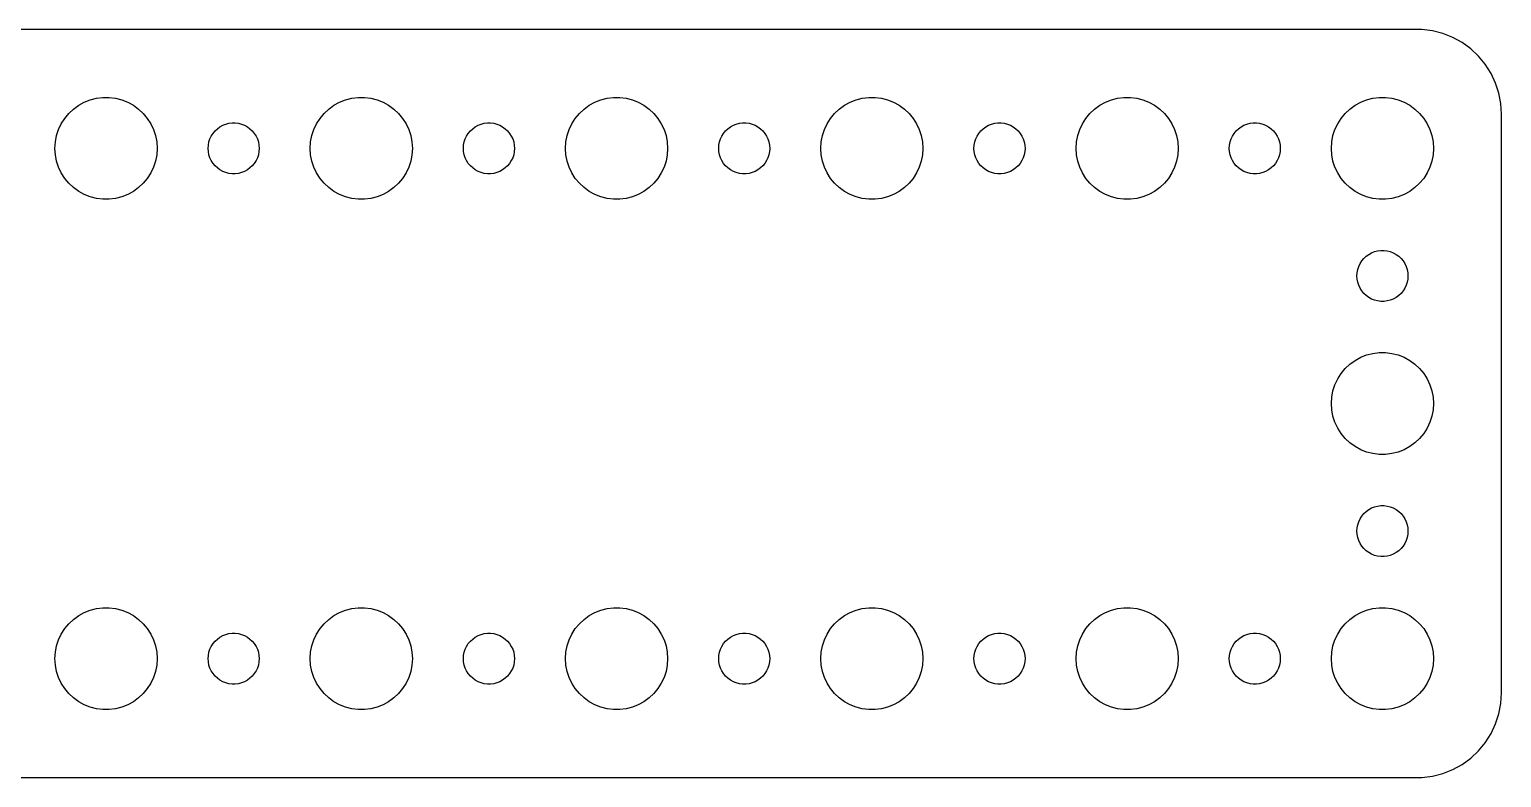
# Model space of a CAD drawing. Header units: metres. Extents: x -172 to 172, y -22 to 22.
# Drawn here: x 85.5 to 172, y -22 to 22 of the extents above; entities that cross this region are included whole.
import ezdxf

# ---------------------------------------------------------------- set-up
doc = ezdxf.new("R2010")
doc.units = ezdxf.units.M

msp = doc.modelspace()

# ---------------------------------------------------------------- linework, layer by layer
for p, q in [((167.314, 21.9901), (-167.314, 21.9901)), ((167.937, 21.9114), (167.314, 21.9901)), ((168.545, 21.7553), (167.937, 21.9114)), ((169.129, 21.5241), (168.545, 21.7553)), ((169.679, 21.2216), (169.129, 21.5241)), ((170.187, 20.8526), (169.679, 21.2216)), ((170.645, 20.4227), (170.187, 20.8526)), ((171.045, 19.9389), (170.645, 20.4227)), ((171.382, 19.4088), (171.045, 19.9389)), ((171.649, 18.8406), (171.382, 19.4088)), ((171.843, 18.2434), (171.649, 18.8406)), ((171.961, 17.6267), (171.843, 18.2434)), ((87.8131, 17.0536), (88.0877, 17.3115)), ((88.0877, 17.3115), (88.3925, 17.533)), ((88.3925, 17.533), (88.7227, 17.7145)), ((88.7227, 17.7145), (89.073, 17.8532)), ((89.073, 17.8532), (89.4379, 17.9469)), ((89.4379, 17.9469), (89.8116, 17.9941)), ((89.8116, 17.9941), (90.1884, 17.9941)), ((90.1884, 17.9941), (90.5621, 17.9469)), ((90.5621, 17.9469), (90.927, 17.8532)), ((90.927, 17.8532), (91.2773, 17.7145)), ((91.2773, 17.7145), (91.6075, 17.533)), ((91.6075, 17.533), (91.9123, 17.3115)), ((91.9123, 17.3115), (92.1869, 17.0536)), ((102.813, 17.0536), (103.088, 17.3115)), ((103.088, 17.3115), (103.393, 17.533)), ((103.393, 17.533), (103.723, 17.7145)), ((103.723, 17.7145), (104.073, 17.8532)), ((104.073, 17.8532), (104.438, 17.9469)), ((104.438, 17.9469), (104.812, 17.9941)), ((104.812, 17.9941), (105.188, 17.9941)), ((105.188, 17.9941), (105.562, 17.9469)), ((105.562, 17.9469), (105.927, 17.8532)), ((105.927, 17.8532), (106.277, 17.7145)), ((106.277, 17.7145), (106.607, 17.533)), ((106.607, 17.533), (106.912, 17.3115)), ((106.912, 17.3115), (107.187, 17.0536)), ((117.813, 17.0536), (118.088, 17.3115)), ((118.088, 17.3115), (118.393, 17.533)), ((118.393, 17.533), (118.723, 17.7145)), ((118.723, 17.7145), (119.073, 17.8532)), ((119.073, 17.8532), (119.438, 17.9469)), ((119.438, 17.9469), (119.812, 17.9941)), ((119.812, 17.9941), (120.188, 17.9941)), ((120.188, 17.9941), (120.562, 17.9469)), ((120.562, 17.9469), (120.927, 17.8532)), ((120.927, 17.8532), (121.277, 17.7145)), ((121.277, 17.7145), (121.607, 17.533)), ((121.607, 17.533), (121.912, 17.3115)), ((121.912, 17.3115), (122.187, 17.0536)), ((132.813, 17.0536), (133.088, 17.3115)), ((133.088, 17.3115), (133.393, 17.533)), ((133.393, 17.533), (133.723, 17.7145)), ((133.723, 17.7145), (134.073, 17.8532)), ((134.073, 17.8532), (134.438, 17.9469)), ((134.438, 17.9469), (134.812, 17.9941)), ((134.812, 17.9941), (135.188, 17.9941)), ((135.188, 17.9941), (135.562, 17.9469)), ((135.562, 17.9469), (135.927, 17.8532)), ((135.927, 17.8532), (136.277, 17.7145)), ((136.277, 17.7145), (136.607, 17.533)), ((136.607, 17.533), (136.912, 17.3115)), ((136.912, 17.3115), (137.187, 17.0536)), ((147.813, 17.0536), (148.088, 17.3115)), ((148.088, 17.3115), (148.393, 17.533)), ((148.393, 17.533), (148.723, 17.7145)), ((148.723, 17.7145), (149.073, 17.8532)), ((149.073, 17.8532), (149.438, 17.9469)), ((149.438, 17.9469), (149.812, 17.9941)), ((149.812, 17.9941), (150.188, 17.9941)), ((150.188, 17.9941), (150.562, 17.9469)), ((150.562, 17.9469), (150.927, 17.8532)), ((150.927, 17.8532), (151.277, 17.7145)), ((151.277, 17.7145), (151.607, 17.533)), ((151.607, 17.533), (151.912, 17.3115)), ((151.912, 17.3115), (152.187, 17.0536)), ((162.813, 17.0536), (163.088, 17.3115)), ((163.088, 17.3115), (163.393, 17.533)), ((163.393, 17.533), (163.723, 17.7145)), ((163.723, 17.7145), (164.073, 17.8532)), ((164.073, 17.8532), (164.438, 17.9469)), ((164.438, 17.9469), (164.812, 17.9941)), ((164.812, 17.9941), (165.188, 17.9941)), ((165.188, 17.9941), (165.562, 17.9469)), ((165.562, 17.9469), (165.927, 17.8532)), ((165.927, 17.8532), (166.277, 17.7145)), ((166.277, 17.7145), (166.607, 17.533)), ((166.607, 17.533), (166.912, 17.3115)), ((166.912, 17.3115), (167.187, 17.0536)), ((172, 17), (171.961, 17.6267)), ((87.2107, 16.1044), (87.3711, 16.4453)), ((87.3711, 16.4453), (87.573, 16.7634)), ((87.573, 16.7634), (87.8131, 17.0536)), ((92.1869, 17.0536), (92.427, 16.7634)), ((92.427, 16.7634), (92.6289, 16.4453)), ((92.6289, 16.4453), (92.7893, 16.1044)), ((97.0365, 16.4266), (97.2189, 16.4734)), ((97.2189, 16.4734), (97.4058, 16.497)), ((97.4058, 16.497), (97.5942, 16.497)), ((97.5942, 16.497), (97.7811, 16.4734)), ((97.7811, 16.4734), (97.9635, 16.4266)), ((102.211, 16.1044), (102.371, 16.4453)), ((102.371, 16.4453), (102.573, 16.7634)), ((102.573, 16.7634), (102.813, 17.0536)), ((107.187, 17.0536), (107.427, 16.7634)), ((107.427, 16.7634), (107.629, 16.4453)), ((107.629, 16.4453), (107.789, 16.1044)), ((112.036, 16.4266), (112.219, 16.4734)), ((112.219, 16.4734), (112.406, 16.497)), ((112.406, 16.497), (112.594, 16.497)), ((112.594, 16.497), (112.781, 16.4734)), ((112.781, 16.4734), (112.964, 16.4266)), ((117.211, 16.1044), (117.371, 16.4453)), ((117.371, 16.4453), (117.573, 16.7634)), ((117.573, 16.7634), (117.813, 17.0536)), ((122.187, 17.0536), (122.427, 16.7634)), ((122.427, 16.7634), (122.629, 16.4453)), ((122.629, 16.4453), (122.789, 16.1044)), ((127.036, 16.4266), (127.219, 16.4734)), ((127.219, 16.4734), (127.406, 16.497)), ((127.406, 16.497), (127.594, 16.497)), ((127.594, 16.497), (127.781, 16.4734)), ((127.781, 16.4734), (127.964, 16.4266)), ((132.211, 16.1044), (132.371, 16.4453)), ((132.371, 16.4453), (132.573, 16.7634)), ((132.573, 16.7634), (132.813, 17.0536)), ((137.187, 17.0536), (137.427, 16.7634)), ((137.427, 16.7634), (137.629, 16.4453)), ((137.629, 16.4453), (137.789, 16.1044)), ((142.036, 16.4266), (142.219, 16.4734)), ((142.219, 16.4734), (142.406, 16.497)), ((142.406, 16.497), (142.594, 16.497)), ((142.594, 16.497), (142.781, 16.4734)), ((142.781, 16.4734), (142.964, 16.4266)), ((147.211, 16.1044), (147.371, 16.4453)), ((147.371, 16.4453), (147.573, 16.7634)), ((147.573, 16.7634), (147.813, 17.0536)), ((152.187, 17.0536), (152.427, 16.7634)), ((152.427, 16.7634), (152.629, 16.4453)), ((152.629, 16.4453), (152.789, 16.1044)), ((157.036, 16.4266), (157.219, 16.4734)), ((157.219, 16.4734), (157.406, 16.497)), ((157.406, 16.497), (157.594, 16.497)), ((157.594, 16.497), (157.781, 16.4734)), ((157.781, 16.4734), (157.964, 16.4266)), ((162.211, 16.1044), (162.371, 16.4453)), ((162.371, 16.4453), (162.573, 16.7634)), ((162.573, 16.7634), (162.813, 17.0536)), ((167.187, 17.0536), (167.427, 16.7634)), ((167.427, 16.7634), (167.629, 16.4453)), ((167.629, 16.4453), (167.789, 16.1044)), ((172, -17), (172, 17)), ((87.0237, 15.376), (87.0943, 15.7461)), ((87.0943, 15.7461), (87.2107, 16.1044)), ((92.7893, 16.1044), (92.9057, 15.7461)), ((92.9057, 15.7461), (92.9763, 15.376)), ((96.1053, 15.5522), (96.1855, 15.7226)), ((96.1855, 15.7226), (96.2865, 15.8817)), ((96.2865, 15.8817), (96.4065, 16.0268)), ((96.4065, 16.0268), (96.5439, 16.1558)), ((96.5439, 16.1558), (96.6963, 16.2665)), ((96.6963, 16.2665), (96.8613, 16.3572)), ((96.8613, 16.3572), (97.0365, 16.4266)), ((97.9635, 16.4266), (98.1387, 16.3572)), ((98.1387, 16.3572), (98.3037, 16.2665)), ((98.3037, 16.2665), (98.4561, 16.1558)), ((98.4561, 16.1558), (98.5934, 16.0268)), ((98.5934, 16.0268), (98.7135, 15.8817)), ((98.7135, 15.8817), (98.8145, 15.7226)), ((98.8145, 15.7226), (98.8947, 15.5522)), ((102.024, 15.376), (102.094, 15.7461)), ((102.094, 15.7461), (102.211, 16.1044)), ((107.789, 16.1044), (107.906, 15.7461)), ((107.906, 15.7461), (107.976, 15.376)), ((111.105, 15.5522), (111.186, 15.7226)), ((111.186, 15.7226), (111.286, 15.8817)), ((111.286, 15.8817), (111.407, 16.0268)), ((111.407, 16.0268), (111.544, 16.1558)), ((111.544, 16.1558), (111.696, 16.2665)), ((111.696, 16.2665), (111.861, 16.3572)), ((111.861, 16.3572), (112.036, 16.4266)), ((112.964, 16.4266), (113.139, 16.3572)), ((113.139, 16.3572), (113.304, 16.2665)), ((113.304, 16.2665), (113.456, 16.1558)), ((113.456, 16.1558), (113.593, 16.0268)), ((113.593, 16.0268), (113.714, 15.8817)), ((113.714, 15.8817), (113.814, 15.7226)), ((113.814, 15.7226), (113.895, 15.5522)), ((117.024, 15.376), (117.094, 15.7461)), ((117.094, 15.7461), (117.211, 16.1044)), ((122.789, 16.1044), (122.906, 15.7461)), ((122.906, 15.7461), (122.976, 15.376)), ((126.105, 15.5522), (126.186, 15.7226)), ((126.186, 15.7226), (126.286, 15.8817)), ((126.286, 15.8817), (126.407, 16.0268)), ((126.407, 16.0268), (126.544, 16.1558)), ((126.544, 16.1558), (126.696, 16.2665)), ((126.696, 16.2665), (126.861, 16.3572)), ((126.861, 16.3572), (127.036, 16.4266)), ((127.964, 16.4266), (128.139, 16.3572)), ((128.139, 16.3572), (128.304, 16.2665)), ((128.304, 16.2665), (128.456, 16.1558)), ((128.456, 16.1558), (128.593, 16.0268)), ((128.593, 16.0268), (128.714, 15.8817)), ((128.714, 15.8817), (128.814, 15.7226)), ((128.814, 15.7226), (128.895, 15.5522)), ((132.024, 15.376), (132.094, 15.7461)), ((132.094, 15.7461), (132.211, 16.1044)), ((137.789, 16.1044), (137.906, 15.7461)), ((137.906, 15.7461), (137.976, 15.376)), ((141.105, 15.5522), (141.186, 15.7226)), ((141.186, 15.7226), (141.286, 15.8817)), ((141.286, 15.8817), (141.407, 16.0268)), ((141.407, 16.0268), (141.544, 16.1558)), ((141.544, 16.1558), (141.696, 16.2665)), ((141.696, 16.2665), (141.861, 16.3572)), ((141.861, 16.3572), (142.036, 16.4266)), ((142.964, 16.4266), (143.139, 16.3572)), ((143.139, 16.3572), (143.304, 16.2665)), ((143.304, 16.2665), (143.456, 16.1558)), ((143.456, 16.1558), (143.593, 16.0268)), ((143.593, 16.0268), (143.714, 15.8817)), ((143.714, 15.8817), (143.814, 15.7226)), ((143.814, 15.7226), (143.895, 15.5522)), ((147.024, 15.376), (147.094, 15.7461)), ((147.094, 15.7461), (147.211, 16.1044)), ((152.789, 16.1044), (152.906, 15.7461)), ((152.906, 15.7461), (152.976, 15.376)), ((156.105, 15.5522), (156.186, 15.7226)), ((156.186, 15.7226), (156.286, 15.8817)), ((156.286, 15.8817), (156.407, 16.0268)), ((156.407, 16.0268), (156.544, 16.1558)), ((156.544, 16.1558), (156.696, 16.2665)), ((156.696, 16.2665), (156.861, 16.3572)), ((156.861, 16.3572), (157.036, 16.4266)), ((157.964, 16.4266), (158.139, 16.3572)), ((158.139, 16.3572), (158.304, 16.2665)), ((158.304, 16.2665), (158.456, 16.1558)), ((158.456, 16.1558), (158.593, 16.0268)), ((158.593, 16.0268), (158.714, 15.8817)), ((158.714, 15.8817), (158.814, 15.7226)), ((158.814, 15.7226), (158.895, 15.5522)), ((162.024, 15.376), (162.094, 15.7461)), ((162.094, 15.7461), (162.211, 16.1044)), ((167.789, 16.1044), (167.906, 15.7461)), ((167.906, 15.7461), (167.976, 15.376)), ((87, 15), (87.0237, 15.376)), ((87.0237, 14.624), (87, 15)), ((92.9763, 15.376), (93, 15)), ((93, 15), (92.9763, 14.624)), ((96, 15), (96.0118, 15.188)), ((96.0118, 14.812), (96, 15)), ((96.0118, 15.188), (96.0471, 15.373)), ((96.0471, 14.627), (96.0118, 14.812)), ((96.0471, 15.373), (96.1053, 15.5522)), ((98.8947, 15.5522), (98.9529, 15.373)), ((98.9529, 15.373), (98.9882, 15.188)), ((98.9882, 14.812), (98.9529, 14.627)), ((98.9882, 15.188), (99, 15)), ((99, 15), (98.9882, 14.812)), ((102, 15), (102.024, 15.376)), ((102.024, 14.624), (102, 15)), ((107.976, 15.376), (108, 15)), ((108, 15), (107.976, 14.624)), ((111, 15), (111.012, 15.188)), ((111.012, 14.812), (111, 15)), ((111.012, 15.188), (111.047, 15.373)), ((111.047, 14.627), (111.012, 14.812)), ((111.047, 15.373), (111.105, 15.5522)), ((113.895, 15.5522), (113.953, 15.373)), ((113.953, 15.373), (113.988, 15.188)), ((113.988, 14.812), (113.953, 14.627)), ((113.988, 15.188), (114, 15)), ((114, 15), (113.988, 14.812)), ((117, 15), (117.024, 15.376)), ((117.024, 14.624), (117, 15)), ((122.976, 15.376), (123, 15)), ((123, 15), (122.976, 14.624)), ((126, 15), (126.012, 15.188)), ((126.012, 14.812), (126, 15)), ((126.012, 15.188), (126.047, 15.373)), ((126.047, 14.627), (126.012, 14.812)), ((126.047, 15.373), (126.105, 15.5522)), ((128.895, 15.5522), (128.953, 15.373)), ((128.953, 15.373), (128.988, 15.188)), ((128.988, 14.812), (128.953, 14.627)), ((128.988, 15.188), (129, 15)), ((129, 15), (128.988, 14.812)), ((132, 15), (132.024, 15.376)), ((132.024, 14.624), (132, 15)), ((137.976, 15.376), (138, 15)), ((138, 15), (137.976, 14.624)), ((141, 15), (141.012, 15.188)), ((141.012, 14.812), (141, 15)), ((141.012, 15.188), (141.047, 15.373)), ((141.047, 14.627), (141.012, 14.812)), ((141.047, 15.373), (141.105, 15.5522)), ((143.895, 15.5522), (143.953, 15.373)), ((143.953, 15.373), (143.988, 15.188)), ((143.988, 14.812), (143.953, 14.627)), ((143.988, 15.188), (144, 15)), ((144, 15), (143.988, 14.812)), ((147, 15), (147.024, 15.376)), ((147.024, 14.624), (147, 15)), ((152.976, 15.376), (153, 15)), ((153, 15), (152.976, 14.624)), ((156, 15), (156.012, 15.188)), ((156.012, 14.812), (156, 15)), ((156.012, 15.188), (156.047, 15.373)), ((156.047, 14.627), (156.012, 14.812)), ((156.047, 15.373), (156.105, 15.5522)), ((158.895, 15.5522), (158.953, 15.373)), ((158.953, 15.373), (158.988, 15.188)), ((158.988, 14.812), (158.953, 14.627)), ((158.988, 15.188), (159, 15)), ((159, 15), (158.988, 14.812)), ((162, 15), (162.024, 15.376)), ((162.024, 14.624), (162, 15)), ((167.976, 15.376), (168, 15)), ((168, 15), (167.976, 14.624)), ((87.0943, 14.2539), (87.0237, 14.624)), ((87.2107, 13.8956), (87.0943, 14.2539)), ((87.3711, 13.5547), (87.2107, 13.8956)), ((92.7893, 13.8956), (92.6289, 13.5547)), ((92.9057, 14.2539), (92.7893, 13.8956)), ((92.9763, 14.624), (92.9057, 14.2539)), ((96.1053, 14.4478), (96.0471, 14.627)), ((96.1855, 14.2774), (96.1053, 14.4478)), ((96.2865, 14.1183), (96.1855, 14.2774)), ((96.4065, 13.9732), (96.2865, 14.1183)), ((96.5439, 13.8442), (96.4065, 13.9732)), ((96.6963, 13.7335), (96.5439, 13.8442)), ((98.4561, 13.8442), (98.3037, 13.7335)), ((98.5934, 13.9732), (98.4561, 13.8442)), ((98.7135, 14.1183), (98.5934, 13.9732)), ((98.8145, 14.2774), (98.7135, 14.1183)), ((98.8947, 14.4478), (98.8145, 14.2774)), ((98.9529, 14.627), (98.8947, 14.4478)), ((102.094, 14.2539), (102.024, 14.624)), ((102.211, 13.8956), (102.094, 14.2539)), ((102.371, 13.5547), (102.211, 13.8956)), ((107.789, 13.8956), (107.629, 13.5547)), ((107.906, 14.2539), (107.789, 13.8956)), ((107.976, 14.624), (107.906, 14.2539)), ((111.105, 14.4478), (111.047, 14.627)), ((111.186, 14.2774), (111.105, 14.4478)), ((111.286, 14.1183), (111.186, 14.2774)), ((111.407, 13.9732), (111.286, 14.1183)), ((111.544, 13.8442), (111.407, 13.9732)), ((111.696, 13.7335), (111.544, 13.8442)), ((113.456, 13.8442), (113.304, 13.7335)), ((113.593, 13.9732), (113.456, 13.8442)), ((113.714, 14.1183), (113.593, 13.9732)), ((113.814, 14.2774), (113.714, 14.1183)), ((113.895, 14.4478), (113.814, 14.2774)), ((113.953, 14.627), (113.895, 14.4478)), ((117.094, 14.2539), (117.024, 14.624)), ((117.211, 13.8956), (117.094, 14.2539)), ((117.371, 13.5547), (117.211, 13.8956)), ((122.789, 13.8956), (122.629, 13.5547)), ((122.906, 14.2539), (122.789, 13.8956)), ((122.976, 14.624), (122.906, 14.2539)), ((126.105, 14.4478), (126.047, 14.627)), ((126.186, 14.2774), (126.105, 14.4478)), ((126.286, 14.1183), (126.186, 14.2774)), ((126.407, 13.9732), (126.286, 14.1183)), ((126.544, 13.8442), (126.407, 13.9732)), ((126.696, 13.7335), (126.544, 13.8442)), ((128.456, 13.8442), (128.304, 13.7335)), ((128.593, 13.9732), (128.456, 13.8442)), ((128.714, 14.1183), (128.593, 13.9732)), ((128.814, 14.2774), (128.714, 14.1183)), ((128.895, 14.4478), (128.814, 14.2774)), ((128.953, 14.627), (128.895, 14.4478)), ((132.094, 14.2539), (132.024, 14.624)), ((132.211, 13.8956), (132.094, 14.2539)), ((132.371, 13.5547), (132.211, 13.8956)), ((137.789, 13.8956), (137.629, 13.5547)), ((137.906, 14.2539), (137.789, 13.8956)), ((137.976, 14.624), (137.906, 14.2539)), ((141.105, 14.4478), (141.047, 14.627)), ((141.186, 14.2774), (141.105, 14.4478)), ((141.286, 14.1183), (141.186, 14.2774)), ((141.407, 13.9732), (141.286, 14.1183)), ((141.544, 13.8442), (141.407, 13.9732)), ((141.696, 13.7335), (141.544, 13.8442)), ((143.456, 13.8442), (143.304, 13.7335)), ((143.593, 13.9732), (143.456, 13.8442)), ((143.714, 14.1183), (143.593, 13.9732)), ((143.814, 14.2774), (143.714, 14.1183)), ((143.895, 14.4478), (143.814, 14.2774)), ((143.953, 14.627), (143.895, 14.4478)), ((147.094, 14.2539), (147.024, 14.624)), ((147.211, 13.8956), (147.094, 14.2539)), ((147.371, 13.5547), (147.211, 13.8956)), ((152.789, 13.8956), (152.629, 13.5547)), ((152.906, 14.2539), (152.789, 13.8956)), ((152.976, 14.624), (152.906, 14.2539)), ((156.105, 14.4478), (156.047, 14.627)), ((156.186, 14.2774), (156.105, 14.4478)), ((156.286, 14.1183), (156.186, 14.2774)), ((156.407, 13.9732), (156.286, 14.1183)), ((156.544, 13.8442), (156.407, 13.9732)), ((156.696, 13.7335), (156.544, 13.8442)), ((158.456, 13.8442), (158.304, 13.7335)), ((158.593, 13.9732), (158.456, 13.8442)), ((158.714, 14.1183), (158.593, 13.9732)), ((158.814, 14.2774), (158.714, 14.1183)), ((158.895, 14.4478), (158.814, 14.2774)), ((158.953, 14.627), (158.895, 14.4478)), ((162.094, 14.2539), (162.024, 14.624)), ((162.211, 13.8956), (162.094, 14.2539)), ((162.371, 13.5547), (162.211, 13.8956)), ((167.789, 13.8956), (167.629, 13.5547)), ((167.906, 14.2539), (167.789, 13.8956)), ((167.976, 14.624), (167.906, 14.2539)), ((87.573, 13.2366), (87.3711, 13.5547)), ((87.8131, 12.9464), (87.573, 13.2366)), ((92.427, 13.2366), (92.1869, 12.9464)), ((92.6289, 13.5547), (92.427, 13.2366)), ((96.8613, 13.6427), (96.6963, 13.7335)), ((97.0365, 13.5734), (96.8613, 13.6427)), ((97.2189, 13.5266), (97.0365, 13.5734)), ((97.4058, 13.5029), (97.2189, 13.5266)), ((97.5942, 13.5029), (97.4058, 13.5029)), ((97.7811, 13.5266), (97.5942, 13.5029)), ((97.9635, 13.5734), (97.7811, 13.5266)), ((98.1387, 13.6427), (97.9635, 13.5734)), ((98.3037, 13.7335), (98.1387, 13.6427)), ((102.573, 13.2366), (102.371, 13.5547)), ((102.813, 12.9464), (102.573, 13.2366)), ((107.427, 13.2366), (107.187, 12.9464)), ((107.629, 13.5547), (107.427, 13.2366)), ((111.861, 13.6427), (111.696, 13.7335)), ((112.036, 13.5734), (111.861, 13.6427)), ((112.219, 13.5266), (112.036, 13.5734)), ((112.406, 13.5029), (112.219, 13.5266)), ((112.594, 13.5029), (112.406, 13.5029)), ((112.781, 13.5266), (112.594, 13.5029)), ((112.964, 13.5734), (112.781, 13.5266)), ((113.139, 13.6427), (112.964, 13.5734)), ((113.304, 13.7335), (113.139, 13.6427)), ((117.573, 13.2366), (117.371, 13.5547)), ((117.813, 12.9464), (117.573, 13.2366)), ((122.427, 13.2366), (122.187, 12.9464)), ((122.629, 13.5547), (122.427, 13.2366)), ((126.861, 13.6427), (126.696, 13.7335)), ((127.036, 13.5734), (126.861, 13.6427)), ((127.219, 13.5266), (127.036, 13.5734)), ((127.406, 13.5029), (127.219, 13.5266)), ((127.594, 13.5029), (127.406, 13.5029)), ((127.781, 13.5266), (127.594, 13.5029)), ((127.964, 13.5734), (127.781, 13.5266)), ((128.139, 13.6427), (127.964, 13.5734)), ((128.304, 13.7335), (128.139, 13.6427)), ((132.573, 13.2366), (132.371, 13.5547)), ((132.813, 12.9464), (132.573, 13.2366)), ((137.427, 13.2366), (137.187, 12.9464)), ((137.629, 13.5547), (137.427, 13.2366)), ((141.861, 13.6427), (141.696, 13.7335)), ((142.036, 13.5734), (141.861, 13.6427)), ((142.219, 13.5266), (142.036, 13.5734)), ((142.406, 13.5029), (142.219, 13.5266)), ((142.594, 13.5029), (142.406, 13.5029)), ((142.781, 13.5266), (142.594, 13.5029)), ((142.964, 13.5734), (142.781, 13.5266)), ((143.139, 13.6427), (142.964, 13.5734)), ((143.304, 13.7335), (143.139, 13.6427)), ((147.573, 13.2366), (147.371, 13.5547)), ((147.813, 12.9464), (147.573, 13.2366)), ((152.427, 13.2366), (152.187, 12.9464)), ((152.629, 13.5547), (152.427, 13.2366)), ((156.861, 13.6427), (156.696, 13.7335)), ((157.036, 13.5734), (156.861, 13.6427)), ((157.219, 13.5266), (157.036, 13.5734)), ((157.406, 13.5029), (157.219, 13.5266)), ((157.594, 13.5029), (157.406, 13.5029)), ((157.781, 13.5266), (157.594, 13.5029)), ((157.964, 13.5734), (157.781, 13.5266)), ((158.139, 13.6427), (157.964, 13.5734)), ((158.304, 13.7335), (158.139, 13.6427)), ((162.573, 13.2366), (162.371, 13.5547)), ((162.813, 12.9464), (162.573, 13.2366)), ((167.427, 13.2366), (167.187, 12.9464)), ((167.629, 13.5547), (167.427, 13.2366)), ((88.0877, 12.6884), (87.8131, 12.9464)), ((88.3925, 12.467), (88.0877, 12.6884)), ((88.7227, 12.2855), (88.3925, 12.467)), ((89.073, 12.1468), (88.7227, 12.2855)), ((89.4379, 12.0531), (89.073, 12.1468)), ((90.927, 12.1468), (90.5621, 12.0531)), ((91.2773, 12.2855), (90.927, 12.1468)), ((91.6075, 12.467), (91.2773, 12.2855)), ((91.9123, 12.6884), (91.6075, 12.467)), ((92.1869, 12.9464), (91.9123, 12.6884)), ((103.088, 12.6884), (102.813, 12.9464)), ((103.393, 12.467), (103.088, 12.6884)), ((103.723, 12.2855), (103.393, 12.467)), ((104.073, 12.1468), (103.723, 12.2855)), ((104.438, 12.0531), (104.073, 12.1468)), ((105.927, 12.1468), (105.562, 12.0531)), ((106.277, 12.2855), (105.927, 12.1468)), ((106.607, 12.467), (106.277, 12.2855)), ((106.912, 12.6884), (106.607, 12.467)), ((107.187, 12.9464), (106.912, 12.6884)), ((118.088, 12.6884), (117.813, 12.9464)), ((118.393, 12.467), (118.088, 12.6884)), ((118.723, 12.2855), (118.393, 12.467)), ((119.073, 12.1468), (118.723, 12.2855)), ((119.438, 12.0531), (119.073, 12.1468)), ((120.927, 12.1468), (120.562, 12.0531)), ((121.277, 12.2855), (120.927, 12.1468)), ((121.607, 12.467), (121.277, 12.2855)), ((121.912, 12.6884), (121.607, 12.467)), ((122.187, 12.9464), (121.912, 12.6884)), ((133.088, 12.6884), (132.813, 12.9464)), ((133.393, 12.467), (133.088, 12.6884)), ((133.723, 12.2855), (133.393, 12.467)), ((134.073, 12.1468), (133.723, 12.2855)), ((134.438, 12.0531), (134.073, 12.1468)), ((135.927, 12.1468), (135.562, 12.0531)), ((136.277, 12.2855), (135.927, 12.1468)), ((136.607, 12.467), (136.277, 12.2855)), ((136.912, 12.6884), (136.607, 12.467)), ((137.187, 12.9464), (136.912, 12.6884)), ((148.088, 12.6884), (147.813, 12.9464)), ((148.393, 12.467), (148.088, 12.6884)), ((148.723, 12.2855), (148.393, 12.467)), ((149.073, 12.1468), (148.723, 12.2855)), ((149.438, 12.0531), (149.073, 12.1468)), ((150.927, 12.1468), (150.562, 12.0531)), ((151.277, 12.2855), (150.927, 12.1468)), ((151.607, 12.467), (151.277, 12.2855)), ((151.912, 12.6884), (151.607, 12.467)), ((152.187, 12.9464), (151.912, 12.6884)), ((163.088, 12.6884), (162.813, 12.9464)), ((163.393, 12.467), (163.088, 12.6884)), ((163.723, 12.2855), (163.393, 12.467)), ((164.073, 12.1468), (163.723, 12.2855)), ((164.438, 12.0531), (164.073, 12.1468)), ((165.927, 12.1468), (165.562, 12.0531)), ((166.277, 12.2855), (165.927, 12.1468)), ((166.607, 12.467), (166.277, 12.2855)), ((166.912, 12.6884), (166.607, 12.467)), ((167.187, 12.9464), (166.912, 12.6884)), ((89.8116, 12.0059), (89.4379, 12.0531)), ((90.1884, 12.0059), (89.8116, 12.0059)), ((90.5621, 12.0531), (90.1884, 12.0059)), ((104.812, 12.0059), (104.438, 12.0531)), ((105.188, 12.0059), (104.812, 12.0059)), ((105.562, 12.0531), (105.188, 12.0059)), ((119.812, 12.0059), (119.438, 12.0531)), ((120.188, 12.0059), (119.812, 12.0059)), ((120.562, 12.0531), (120.188, 12.0059)), ((134.812, 12.0059), (134.438, 12.0531)), ((135.188, 12.0059), (134.812, 12.0059)), ((135.562, 12.0531), (135.188, 12.0059)), ((149.812, 12.0059), (149.438, 12.0531)), ((150.188, 12.0059), (149.812, 12.0059)), ((150.562, 12.0531), (150.188, 12.0059)), ((164.812, 12.0059), (164.438, 12.0531)), ((165.188, 12.0059), (164.812, 12.0059)), ((165.562, 12.0531), (165.188, 12.0059)), ((163.907, 8.52681), (164.044, 8.65576)), ((164.044, 8.65576), (164.196, 8.76648)), ((164.196, 8.76648), (164.361, 8.85724)), ((164.361, 8.85724), (164.536, 8.92657)), ((164.536, 8.92657), (164.719, 8.97342)), ((164.719, 8.97342), (164.906, 8.99704)), ((164.906, 8.99704), (165.094, 8.99704)), ((165.094, 8.99704), (165.281, 8.97342)), ((165.281, 8.97342), (165.464, 8.92657)), ((165.464, 8.92657), (165.639, 8.85724)), ((165.639, 8.85724), (165.804, 8.76648)), ((165.804, 8.76648), (165.956, 8.65576)), ((165.956, 8.65576), (166.093, 8.52681)), ((163.512, 7.68799), (163.547, 7.87303)), ((163.547, 7.87303), (163.605, 8.05219)), ((163.605, 8.05219), (163.686, 8.22263)), ((163.686, 8.22263), (163.786, 8.38167)), ((163.786, 8.38167), (163.907, 8.52681)), ((166.093, 8.52681), (166.214, 8.38167)), ((166.214, 8.38167), (166.314, 8.22263)), ((166.314, 8.22263), (166.395, 8.05219)), ((166.395, 8.05219), (166.453, 7.87303)), ((166.453, 7.87303), (166.488, 7.68799)), ((163.5, 7.5), (163.512, 7.68799)), ((163.512, 7.312), (163.5, 7.5)), ((163.547, 7.12695), (163.512, 7.312)), ((163.605, 6.9478), (163.547, 7.12695)), ((163.686, 6.77736), (163.605, 6.9478)), ((166.395, 6.9478), (166.314, 6.77736)), ((166.453, 7.12695), (166.395, 6.9478)), ((166.488, 7.312), (166.453, 7.12695)), ((166.488, 7.68799), (166.5, 7.5)), ((166.5, 7.5), (166.488, 7.312)), ((163.786, 6.61832), (163.686, 6.77736)), ((163.907, 6.47318), (163.786, 6.61832)), ((164.044, 6.34422), (163.907, 6.47318)), ((164.196, 6.23351), (164.044, 6.34422)), ((164.361, 6.14275), (164.196, 6.23351)), ((164.536, 6.07341), (164.361, 6.14275)), ((164.719, 6.02657), (164.536, 6.07341)), ((165.464, 6.07341), (165.281, 6.02657)), ((165.639, 6.14275), (165.464, 6.07341)), ((165.804, 6.23351), (165.639, 6.14275)), ((165.956, 6.34422), (165.804, 6.23351)), ((166.093, 6.47318), (165.956, 6.34422)), ((166.214, 6.61832), (166.093, 6.47318)), ((166.314, 6.77736), (166.214, 6.61832)), ((164.906, 6.00294), (164.719, 6.02657)), ((165.094, 6.00294), (164.906, 6.00294)), ((165.281, 6.02657), (165.094, 6.00294)), ((163.393, 2.53297), (163.723, 2.71448)), ((163.723, 2.71448), (164.073, 2.85316)), ((164.073, 2.85316), (164.438, 2.94685)), ((164.438, 2.94685), (164.812, 2.99408)), ((164.812, 2.99408), (165.188, 2.99408)), ((165.188, 2.99408), (165.562, 2.94685)), ((165.562, 2.94685), (165.927, 2.85316)), ((165.927, 2.85316), (166.277, 2.71448)), ((166.277, 2.71448), (166.607, 2.53297)), ((162.371, 1.44525), (162.573, 1.76335)), ((162.573, 1.76335), (162.813, 2.05363)), ((162.813, 2.05363), (163.088, 2.31154)), ((163.088, 2.31154), (163.393, 2.53297)), ((166.607, 2.53297), (166.912, 2.31154)), ((166.912, 2.31154), (167.187, 2.05363)), ((167.187, 2.05363), (167.427, 1.76335)), ((167.427, 1.76335), (167.629, 1.44525)), ((162.094, 0.74606), (162.211, 1.10437)), ((162.211, 1.10437), (162.371, 1.44525)), ((167.629, 1.44525), (167.789, 1.10437)), ((167.789, 1.10437), (167.906, 0.74606)), ((162, 0), (162.024, 0.37599)), ((162.024, -0.37599), (162, 0)), ((162.024, 0.37599), (162.094, 0.74606)), ((167.906, 0.74606), (167.976, 0.37599)), ((167.976, 0.37599), (168, 0)), ((168, 0), (167.976, -0.37599)), ((162.094, -0.74606), (162.024, -0.37599)), ((162.211, -1.10437), (162.094, -0.74606)), ((167.906, -0.74606), (167.789, -1.10437)), ((167.976, -0.37599), (167.906, -0.74606)), ((162.371, -1.44525), (162.211, -1.10437)), ((162.573, -1.76335), (162.371, -1.44525)), ((167.629, -1.44525), (167.427, -1.76335)), ((167.789, -1.10437), (167.629, -1.44525)), ((162.813, -2.05363), (162.573, -1.76335)), ((163.088, -2.31154), (162.813, -2.05363)), ((163.393, -2.53297), (163.088, -2.31154)), ((163.723, -2.71448), (163.393, -2.53297)), ((166.607, -2.53297), (166.277, -2.71448)), ((166.912, -2.31154), (166.607, -2.53297)), ((167.187, -2.05363), (166.912, -2.31154)), ((167.427, -1.76335), (167.187, -2.05363)), ((164.073, -2.85316), (163.723, -2.71448)), ((164.438, -2.94685), (164.073, -2.85316)), ((164.812, -2.99408), (164.438, -2.94685)), ((165.188, -2.99408), (164.812, -2.99408)), ((165.562, -2.94685), (165.188, -2.99408)), ((165.927, -2.85316), (165.562, -2.94685)), ((166.277, -2.71448), (165.927, -2.85316)), ((164.536, -6.07341), (164.719, -6.02657)), ((164.719, -6.02657), (164.906, -6.00294)), ((164.906, -6.00294), (165.094, -6.00294)), ((165.094, -6.00294), (165.281, -6.02657)), ((165.281, -6.02657), (165.464, -6.07341)), ((163.605, -6.9478), (163.686, -6.77736)), ((163.686, -6.77736), (163.786, -6.61832)), ((163.786, -6.61832), (163.907, -6.47318)), ((163.907, -6.47318), (164.044, -6.34422)), ((164.044, -6.34422), (164.196, -6.23351)), ((164.196, -6.23351), (164.361, -6.14275)), ((164.361, -6.14275), (164.536, -6.07341)), ((165.464, -6.07341), (165.639, -6.14275)), ((165.639, -6.14275), (165.804, -6.23351)), ((165.804, -6.23351), (165.956, -6.34422)), ((165.956, -6.34422), (166.093, -6.47318)), ((166.093, -6.47318), (166.214, -6.61832)), ((166.214, -6.61832), (166.314, -6.77736)), ((166.314, -6.77736), (166.395, -6.9478)), ((163.5, -7.5), (163.512, -7.312)), ((163.512, -7.68799), (163.5, -7.5)), ((163.512, -7.312), (163.547, -7.12695)), ((163.547, -7.87303), (163.512, -7.68799)), ((163.547, -7.12695), (163.605, -6.9478)), ((166.395, -6.9478), (166.453, -7.12695)), ((166.453, -7.12695), (166.488, -7.312)), ((166.488, -7.68799), (166.453, -7.87303)), ((166.488, -7.312), (166.5, -7.5)), ((166.5, -7.5), (166.488, -7.68799)), ((163.605, -8.05219), (163.547, -7.87303)), ((163.686, -8.22263), (163.605, -8.05219)), ((163.786, -8.38167), (163.686, -8.22263)), ((163.907, -8.52681), (163.786, -8.38167)), ((164.044, -8.65576), (163.907, -8.52681)), ((166.093, -8.52681), (165.956, -8.65576)), ((166.214, -8.38167), (166.093, -8.52681)), ((166.314, -8.22263), (166.214, -8.38167)), ((166.395, -8.05219), (166.314, -8.22263)), ((166.453, -7.87303), (166.395, -8.05219)), ((164.196, -8.76648), (164.044, -8.65576)), ((164.361, -8.85724), (164.196, -8.76648)), ((164.536, -8.92657), (164.361, -8.85724)), ((164.719, -8.97342), (164.536, -8.92657)), ((164.906, -8.99704), (164.719, -8.97342)), ((165.094, -8.99704), (164.906, -8.99704)), ((165.281, -8.97342), (165.094, -8.99704)), ((165.464, -8.92657), (165.281, -8.97342)), ((165.639, -8.85724), (165.464, -8.92657)), ((165.804, -8.76648), (165.639, -8.85724)), ((165.956, -8.65576), (165.804, -8.76648)), ((89.073, -12.1468), (89.4379, -12.0531)), ((89.4379, -12.0531), (89.8116, -12.0059)), ((89.8116, -12.0059), (90.1884, -12.0059)), ((90.1884, -12.0059), (90.5621, -12.0531)), ((90.5621, -12.0531), (90.927, -12.1468)), ((104.073, -12.1468), (104.438, -12.0531)), ((104.438, -12.0531), (104.812, -12.0059)), ((104.812, -12.0059), (105.188, -12.0059)), ((105.188, -12.0059), (105.562, -12.0531)), ((105.562, -12.0531), (105.927, -12.1468)), ((119.073, -12.1468), (119.438, -12.0531)), ((119.438, -12.0531), (119.812, -12.0059)), ((119.812, -12.0059), (120.188, -12.0059)), ((120.188, -12.0059), (120.562, -12.0531)), ((120.562, -12.0531), (120.927, -12.1468)), ((134.073, -12.1468), (134.438, -12.0531)), ((134.438, -12.0531), (134.812, -12.0059)), ((134.812, -12.0059), (135.188, -12.0059)), ((135.188, -12.0059), (135.562, -12.0531)), ((135.562, -12.0531), (135.927, -12.1468)), ((149.073, -12.1468), (149.438, -12.0531)), ((149.438, -12.0531), (149.812, -12.0059)), ((149.812, -12.0059), (150.188, -12.0059)), ((150.188, -12.0059), (150.562, -12.0531)), ((150.562, -12.0531), (150.927, -12.1468)), ((164.073, -12.1468), (164.438, -12.0531)), ((164.438, -12.0531), (164.812, -12.0059)), ((164.812, -12.0059), (165.188, -12.0059)), ((165.188, -12.0059), (165.562, -12.0531)), ((165.562, -12.0531), (165.927, -12.1468)), ((87.573, -13.2366), (87.8131, -12.9464)), ((87.8131, -12.9464), (88.0877, -12.6884)), ((88.0877, -12.6884), (88.3925, -12.467)), ((88.3925, -12.467), (88.7227, -12.2855)), ((88.7227, -12.2855), (89.073, -12.1468)), ((90.927, -12.1468), (91.2773, -12.2855)), ((91.2773, -12.2855), (91.6075, -12.467)), ((91.6075, -12.467), (91.9123, -12.6884)), ((91.9123, -12.6884), (92.1869, -12.9464)), ((92.1869, -12.9464), (92.427, -13.2366)), ((102.573, -13.2366), (102.813, -12.9464)), ((102.813, -12.9464), (103.088, -12.6884)), ((103.088, -12.6884), (103.393, -12.467)), ((103.393, -12.467), (103.723, -12.2855)), ((103.723, -12.2855), (104.073, -12.1468)), ((105.927, -12.1468), (106.277, -12.2855)), ((106.277, -12.2855), (106.607, -12.467)), ((106.607, -12.467), (106.912, -12.6884)), ((106.912, -12.6884), (107.187, -12.9464)), ((107.187, -12.9464), (107.427, -13.2366)), ((117.573, -13.2366), (117.813, -12.9464)), ((117.813, -12.9464), (118.088, -12.6884)), ((118.088, -12.6884), (118.393, -12.467)), ((118.393, -12.467), (118.723, -12.2855)), ((118.723, -12.2855), (119.073, -12.1468)), ((120.927, -12.1468), (121.277, -12.2855)), ((121.277, -12.2855), (121.607, -12.467)), ((121.607, -12.467), (121.912, -12.6884)), ((121.912, -12.6884), (122.187, -12.9464)), ((122.187, -12.9464), (122.427, -13.2366)), ((132.573, -13.2366), (132.813, -12.9464)), ((132.813, -12.9464), (133.088, -12.6884)), ((133.088, -12.6884), (133.393, -12.467)), ((133.393, -12.467), (133.723, -12.2855)), ((133.723, -12.2855), (134.073, -12.1468)), ((135.927, -12.1468), (136.277, -12.2855)), ((136.277, -12.2855), (136.607, -12.467)), ((136.607, -12.467), (136.912, -12.6884)), ((136.912, -12.6884), (137.187, -12.9464)), ((137.187, -12.9464), (137.427, -13.2366)), ((147.573, -13.2366), (147.813, -12.9464)), ((147.813, -12.9464), (148.088, -12.6884)), ((148.088, -12.6884), (148.393, -12.467)), ((148.393, -12.467), (148.723, -12.2855)), ((148.723, -12.2855), (149.073, -12.1468)), ((150.927, -12.1468), (151.277, -12.2855)), ((151.277, -12.2855), (151.607, -12.467)), ((151.607, -12.467), (151.912, -12.6884)), ((151.912, -12.6884), (152.187, -12.9464)), ((152.187, -12.9464), (152.427, -13.2366)), ((162.573, -13.2366), (162.813, -12.9464)), ((162.813, -12.9464), (163.088, -12.6884)), ((163.088, -12.6884), (163.393, -12.467)), ((163.393, -12.467), (163.723, -12.2855)), ((163.723, -12.2855), (164.073, -12.1468)), ((165.927, -12.1468), (166.277, -12.2855)), ((166.277, -12.2855), (166.607, -12.467)), ((166.607, -12.467), (166.912, -12.6884)), ((166.912, -12.6884), (167.187, -12.9464)), ((167.187, -12.9464), (167.427, -13.2366)), ((87.2107, -13.8956), (87.3711, -13.5547)), ((87.3711, -13.5547), (87.573, -13.2366)), ((92.427, -13.2366), (92.6289, -13.5547)), ((92.6289, -13.5547), (92.7893, -13.8956)), ((96.5439, -13.8442), (96.6963, -13.7335)), ((96.6963, -13.7335), (96.8613, -13.6427)), ((96.8613, -13.6427), (97.0365, -13.5734)), ((97.0365, -13.5734), (97.2189, -13.5266)), ((97.2189, -13.5266), (97.4058, -13.5029)), ((97.4058, -13.5029), (97.5942, -13.5029)), ((97.5942, -13.5029), (97.7811, -13.5266)), ((97.7811, -13.5266), (97.9635, -13.5734)), ((97.9635, -13.5734), (98.1387, -13.6427)), ((98.1387, -13.6427), (98.3037, -13.7335)), ((98.3037, -13.7335), (98.4561, -13.8442)), ((102.211, -13.8956), (102.371, -13.5547)), ((102.371, -13.5547), (102.573, -13.2366)), ((107.427, -13.2366), (107.629, -13.5547)), ((107.629, -13.5547), (107.789, -13.8956)), ((111.544, -13.8442), (111.696, -13.7335)), ((111.696, -13.7335), (111.861, -13.6427)), ((111.861, -13.6427), (112.036, -13.5734)), ((112.036, -13.5734), (112.219, -13.5266)), ((112.219, -13.5266), (112.406, -13.5029)), ((112.406, -13.5029), (112.594, -13.5029)), ((112.594, -13.5029), (112.781, -13.5266)), ((112.781, -13.5266), (112.964, -13.5734)), ((112.964, -13.5734), (113.139, -13.6427)), ((113.139, -13.6427), (113.304, -13.7335)), ((113.304, -13.7335), (113.456, -13.8442)), ((117.211, -13.8956), (117.371, -13.5547)), ((117.371, -13.5547), (117.573, -13.2366)), ((122.427, -13.2366), (122.629, -13.5547)), ((122.629, -13.5547), (122.789, -13.8956)), ((126.544, -13.8442), (126.696, -13.7335)), ((126.696, -13.7335), (126.861, -13.6427)), ((126.861, -13.6427), (127.036, -13.5734)), ((127.036, -13.5734), (127.219, -13.5266)), ((127.219, -13.5266), (127.406, -13.5029)), ((127.406, -13.5029), (127.594, -13.5029)), ((127.594, -13.5029), (127.781, -13.5266)), ((127.781, -13.5266), (127.964, -13.5734)), ((127.964, -13.5734), (128.139, -13.6427)), ((128.139, -13.6427), (128.304, -13.7335)), ((128.304, -13.7335), (128.456, -13.8442)), ((132.211, -13.8956), (132.371, -13.5547)), ((132.371, -13.5547), (132.573, -13.2366)), ((137.427, -13.2366), (137.629, -13.5547)), ((137.629, -13.5547), (137.789, -13.8956)), ((141.544, -13.8442), (141.696, -13.7335)), ((141.696, -13.7335), (141.861, -13.6427)), ((141.861, -13.6427), (142.036, -13.5734)), ((142.036, -13.5734), (142.219, -13.5266)), ((142.219, -13.5266), (142.406, -13.5029)), ((142.406, -13.5029), (142.594, -13.5029)), ((142.594, -13.5029), (142.781, -13.5266)), ((142.781, -13.5266), (142.964, -13.5734)), ((142.964, -13.5734), (143.139, -13.6427)), ((143.139, -13.6427), (143.304, -13.7335)), ((143.304, -13.7335), (143.456, -13.8442)), ((147.211, -13.8956), (147.371, -13.5547)), ((147.371, -13.5547), (147.573, -13.2366)), ((152.427, -13.2366), (152.629, -13.5547)), ((152.629, -13.5547), (152.789, -13.8956)), ((156.544, -13.8442), (156.696, -13.7335)), ((156.696, -13.7335), (156.861, -13.6427)), ((156.861, -13.6427), (157.036, -13.5734)), ((157.036, -13.5734), (157.219, -13.5266)), ((157.219, -13.5266), (157.406, -13.5029)), ((157.406, -13.5029), (157.594, -13.5029)), ((157.594, -13.5029), (157.781, -13.5266)), ((157.781, -13.5266), (157.964, -13.5734)), ((157.964, -13.5734), (158.139, -13.6427)), ((158.139, -13.6427), (158.304, -13.7335)), ((158.304, -13.7335), (158.456, -13.8442)), ((162.211, -13.8956), (162.371, -13.5547)), ((162.371, -13.5547), (162.573, -13.2366)), ((167.427, -13.2366), (167.629, -13.5547)), ((167.629, -13.5547), (167.789, -13.8956)), ((87, -15), (87.0237, -14.624)), ((87.0237, -14.624), (87.0943, -14.2539)), ((87.0943, -14.2539), (87.2107, -13.8956)), ((92.7893, -13.8956), (92.9057, -14.2539)), ((92.9057, -14.2539), (92.9763, -14.624)), ((92.9763, -14.624), (93, -15)), ((96.0118, -14.812), (96.0471, -14.627)), ((96.0471, -14.627), (96.1053, -14.4478)), ((96.1053, -14.4478), (96.1855, -14.2774)), ((96.1855, -14.2774), (96.2865, -14.1183)), ((96.2865, -14.1183), (96.4065, -13.9732)), ((96.4065, -13.9732), (96.5439, -13.8442)), ((98.4561, -13.8442), (98.5934, -13.9732)), ((98.5934, -13.9732), (98.7135, -14.1183)), ((98.7135, -14.1183), (98.8145, -14.2774)), ((98.8145, -14.2774), (98.8947, -14.4478)), ((98.8947, -14.4478), (98.9529, -14.627)), ((98.9529, -14.627), (98.9882, -14.812)), ((102, -15), (102.024, -14.624)), ((102.024, -14.624), (102.094, -14.2539)), ((102.094, -14.2539), (102.211, -13.8956)), ((107.789, -13.8956), (107.906, -14.2539)), ((107.906, -14.2539), (107.976, -14.624)), ((107.976, -14.624), (108, -15)), ((111.012, -14.812), (111.047, -14.627)), ((111.047, -14.627), (111.105, -14.4478)), ((111.105, -14.4478), (111.186, -14.2774)), ((111.186, -14.2774), (111.286, -14.1183)), ((111.286, -14.1183), (111.407, -13.9732)), ((111.407, -13.9732), (111.544, -13.8442)), ((113.456, -13.8442), (113.593, -13.9732)), ((113.593, -13.9732), (113.714, -14.1183)), ((113.714, -14.1183), (113.814, -14.2774)), ((113.814, -14.2774), (113.895, -14.4478)), ((113.895, -14.4478), (113.953, -14.627)), ((113.953, -14.627), (113.988, -14.812)), ((117, -15), (117.024, -14.624)), ((117.024, -14.624), (117.094, -14.2539)), ((117.094, -14.2539), (117.211, -13.8956)), ((122.789, -13.8956), (122.906, -14.2539)), ((122.906, -14.2539), (122.976, -14.624)), ((122.976, -14.624), (123, -15)), ((126.012, -14.812), (126.047, -14.627)), ((126.047, -14.627), (126.105, -14.4478)), ((126.105, -14.4478), (126.186, -14.2774)), ((126.186, -14.2774), (126.286, -14.1183)), ((126.286, -14.1183), (126.407, -13.9732)), ((126.407, -13.9732), (126.544, -13.8442)), ((128.456, -13.8442), (128.593, -13.9732)), ((128.593, -13.9732), (128.714, -14.1183)), ((128.714, -14.1183), (128.814, -14.2774)), ((128.814, -14.2774), (128.895, -14.4478)), ((128.895, -14.4478), (128.953, -14.627)), ((128.953, -14.627), (128.988, -14.812)), ((132, -15), (132.024, -14.624)), ((132.024, -14.624), (132.094, -14.2539)), ((132.094, -14.2539), (132.211, -13.8956)), ((137.789, -13.8956), (137.906, -14.2539)), ((137.906, -14.2539), (137.976, -14.624)), ((137.976, -14.624), (138, -15)), ((141.012, -14.812), (141.047, -14.627)), ((141.047, -14.627), (141.105, -14.4478)), ((141.105, -14.4478), (141.186, -14.2774)), ((141.186, -14.2774), (141.286, -14.1183)), ((141.286, -14.1183), (141.407, -13.9732)), ((141.407, -13.9732), (141.544, -13.8442)), ((143.456, -13.8442), (143.593, -13.9732)), ((143.593, -13.9732), (143.714, -14.1183)), ((143.714, -14.1183), (143.814, -14.2774)), ((143.814, -14.2774), (143.895, -14.4478)), ((143.895, -14.4478), (143.953, -14.627)), ((143.953, -14.627), (143.988, -14.812)), ((147, -15), (147.024, -14.624)), ((147.024, -14.624), (147.094, -14.2539)), ((147.094, -14.2539), (147.211, -13.8956)), ((152.789, -13.8956), (152.906, -14.2539)), ((152.906, -14.2539), (152.976, -14.624)), ((152.976, -14.624), (153, -15)), ((156.012, -14.812), (156.047, -14.627)), ((156.047, -14.627), (156.105, -14.4478)), ((156.105, -14.4478), (156.186, -14.2774)), ((156.186, -14.2774), (156.286, -14.1183)), ((156.286, -14.1183), (156.407, -13.9732)), ((156.407, -13.9732), (156.544, -13.8442)), ((158.456, -13.8442), (158.593, -13.9732)), ((158.593, -13.9732), (158.714, -14.1183)), ((158.714, -14.1183), (158.814, -14.2774)), ((158.814, -14.2774), (158.895, -14.4478)), ((158.895, -14.4478), (158.953, -14.627)), ((158.953, -14.627), (158.988, -14.812)), ((162, -15), (162.024, -14.624)), ((162.024, -14.624), (162.094, -14.2539)), ((162.094, -14.2539), (162.211, -13.8956)), ((167.789, -13.8956), (167.906, -14.2539)), ((167.906, -14.2539), (167.976, -14.624)), ((167.976, -14.624), (168, -15)), ((87.0237, -15.376), (87, -15)), ((87.0943, -15.7461), (87.0237, -15.376)), ((92.9763, -15.376), (92.9057, -15.7461)), ((93, -15), (92.9763, -15.376)), ((96, -15), (96.0118, -14.812)), ((96.0118, -15.188), (96, -15)), ((96.0471, -15.373), (96.0118, -15.188)), ((96.1053, -15.5522), (96.0471, -15.373)), ((96.1855, -15.7226), (96.1053, -15.5522)), ((98.8947, -15.5522), (98.8145, -15.7226)), ((98.9529, -15.373), (98.8947, -15.5522)), ((98.9882, -15.188), (98.9529, -15.373)), ((98.9882, -14.812), (99, -15)), ((99, -15), (98.9882, -15.188)), ((102.024, -15.376), (102, -15)), ((102.094, -15.7461), (102.024, -15.376)), ((107.976, -15.376), (107.906, -15.7461)), ((108, -15), (107.976, -15.376)), ((111, -15), (111.012, -14.812)), ((111.012, -15.188), (111, -15)), ((111.047, -15.373), (111.012, -15.188)), ((111.105, -15.5522), (111.047, -15.373)), ((111.186, -15.7226), (111.105, -15.5522)), ((113.895, -15.5522), (113.814, -15.7226)), ((113.953, -15.373), (113.895, -15.5522)), ((113.988, -15.188), (113.953, -15.373)), ((113.988, -14.812), (114, -15)), ((114, -15), (113.988, -15.188)), ((117.024, -15.376), (117, -15)), ((117.094, -15.7461), (117.024, -15.376)), ((122.976, -15.376), (122.906, -15.7461)), ((123, -15), (122.976, -15.376)), ((126, -15), (126.012, -14.812)), ((126.012, -15.188), (126, -15)), ((126.047, -15.373), (126.012, -15.188)), ((126.105, -15.5522), (126.047, -15.373)), ((126.186, -15.7226), (126.105, -15.5522)), ((128.895, -15.5522), (128.814, -15.7226)), ((128.953, -15.373), (128.895, -15.5522)), ((128.988, -15.188), (128.953, -15.373)), ((128.988, -14.812), (129, -15)), ((129, -15), (128.988, -15.188)), ((132.024, -15.376), (132, -15)), ((132.094, -15.7461), (132.024, -15.376)), ((137.976, -15.376), (137.906, -15.7461)), ((138, -15), (137.976, -15.376)), ((141, -15), (141.012, -14.812)), ((141.012, -15.188), (141, -15)), ((141.047, -15.373), (141.012, -15.188)), ((141.105, -15.5522), (141.047, -15.373)), ((141.186, -15.7226), (141.105, -15.5522)), ((143.895, -15.5522), (143.814, -15.7226)), ((143.953, -15.373), (143.895, -15.5522)), ((143.988, -15.188), (143.953, -15.373)), ((143.988, -14.812), (144, -15)), ((144, -15), (143.988, -15.188)), ((147.024, -15.376), (147, -15)), ((147.094, -15.7461), (147.024, -15.376)), ((152.976, -15.376), (152.906, -15.7461)), ((153, -15), (152.976, -15.376)), ((156, -15), (156.012, -14.812)), ((156.012, -15.188), (156, -15)), ((156.047, -15.373), (156.012, -15.188)), ((156.105, -15.5522), (156.047, -15.373)), ((156.186, -15.7226), (156.105, -15.5522)), ((158.895, -15.5522), (158.814, -15.7226)), ((158.953, -15.373), (158.895, -15.5522)), ((158.988, -15.188), (158.953, -15.373)), ((158.988, -14.812), (159, -15)), ((159, -15), (158.988, -15.188)), ((162.024, -15.376), (162, -15)), ((162.094, -15.7461), (162.024, -15.376)), ((167.976, -15.376), (167.906, -15.7461)), ((168, -15), (167.976, -15.376)), ((87.2107, -16.1044), (87.0943, -15.7461)), ((87.3711, -16.4453), (87.2107, -16.1044)), ((92.7893, -16.1044), (92.6289, -16.4453)), ((92.9057, -15.7461), (92.7893, -16.1044)), ((96.2865, -15.8817), (96.1855, -15.7226)), ((96.4065, -16.0268), (96.2865, -15.8817)), ((96.5439, -16.1558), (96.4065, -16.0268)), ((96.6963, -16.2665), (96.5439, -16.1558)), ((96.8613, -16.3572), (96.6963, -16.2665)), ((97.0365, -16.4266), (96.8613, -16.3572)), ((97.2189, -16.4734), (97.0365, -16.4266)), ((97.9635, -16.4266), (97.7811, -16.4734)), ((98.1387, -16.3572), (97.9635, -16.4266)), ((98.3037, -16.2665), (98.1387, -16.3572)), ((98.4561, -16.1558), (98.3037, -16.2665)), ((98.5934, -16.0268), (98.4561, -16.1558)), ((98.7135, -15.8817), (98.5934, -16.0268)), ((98.8145, -15.7226), (98.7135, -15.8817)), ((102.211, -16.1044), (102.094, -15.7461)), ((102.371, -16.4453), (102.211, -16.1044)), ((107.789, -16.1044), (107.629, -16.4453)), ((107.906, -15.7461), (107.789, -16.1044)), ((111.286, -15.8817), (111.186, -15.7226)), ((111.407, -16.0268), (111.286, -15.8817)), ((111.544, -16.1558), (111.407, -16.0268)), ((111.696, -16.2665), (111.544, -16.1558)), ((111.861, -16.3572), (111.696, -16.2665)), ((112.036, -16.4266), (111.861, -16.3572)), ((112.219, -16.4734), (112.036, -16.4266)), ((112.964, -16.4266), (112.781, -16.4734)), ((113.139, -16.3572), (112.964, -16.4266)), ((113.304, -16.2665), (113.139, -16.3572)), ((113.456, -16.1558), (113.304, -16.2665)), ((113.593, -16.0268), (113.456, -16.1558)), ((113.714, -15.8817), (113.593, -16.0268)), ((113.814, -15.7226), (113.714, -15.8817)), ((117.211, -16.1044), (117.094, -15.7461)), ((117.371, -16.4453), (117.211, -16.1044)), ((122.789, -16.1044), (122.629, -16.4453)), ((122.906, -15.7461), (122.789, -16.1044)), ((126.286, -15.8817), (126.186, -15.7226)), ((126.407, -16.0268), (126.286, -15.8817)), ((126.544, -16.1558), (126.407, -16.0268)), ((126.696, -16.2665), (126.544, -16.1558)), ((126.861, -16.3572), (126.696, -16.2665)), ((127.036, -16.4266), (126.861, -16.3572)), ((127.219, -16.4734), (127.036, -16.4266)), ((127.964, -16.4266), (127.781, -16.4734)), ((128.139, -16.3572), (127.964, -16.4266)), ((128.304, -16.2665), (128.139, -16.3572)), ((128.456, -16.1558), (128.304, -16.2665)), ((128.593, -16.0268), (128.456, -16.1558)), ((128.714, -15.8817), (128.593, -16.0268)), ((128.814, -15.7226), (128.714, -15.8817)), ((132.211, -16.1044), (132.094, -15.7461)), ((132.371, -16.4453), (132.211, -16.1044)), ((137.789, -16.1044), (137.629, -16.4453)), ((137.906, -15.7461), (137.789, -16.1044)), ((141.286, -15.8817), (141.186, -15.7226)), ((141.407, -16.0268), (141.286, -15.8817)), ((141.544, -16.1558), (141.407, -16.0268)), ((141.696, -16.2665), (141.544, -16.1558)), ((141.861, -16.3572), (141.696, -16.2665)), ((142.036, -16.4266), (141.861, -16.3572)), ((142.219, -16.4734), (142.036, -16.4266)), ((142.964, -16.4266), (142.781, -16.4734)), ((143.139, -16.3572), (142.964, -16.4266)), ((143.304, -16.2665), (143.139, -16.3572)), ((143.456, -16.1558), (143.304, -16.2665)), ((143.593, -16.0268), (143.456, -16.1558)), ((143.714, -15.8817), (143.593, -16.0268)), ((143.814, -15.7226), (143.714, -15.8817)), ((147.211, -16.1044), (147.094, -15.7461)), ((147.371, -16.4453), (147.211, -16.1044)), ((152.789, -16.1044), (152.629, -16.4453)), ((152.906, -15.7461), (152.789, -16.1044)), ((156.286, -15.8817), (156.186, -15.7226)), ((156.407, -16.0268), (156.286, -15.8817)), ((156.544, -16.1558), (156.407, -16.0268)), ((156.696, -16.2665), (156.544, -16.1558)), ((156.861, -16.3572), (156.696, -16.2665)), ((157.036, -16.4266), (156.861, -16.3572)), ((157.219, -16.4734), (157.036, -16.4266)), ((157.964, -16.4266), (157.781, -16.4734)), ((158.139, -16.3572), (157.964, -16.4266)), ((158.304, -16.2665), (158.139, -16.3572)), ((158.456, -16.1558), (158.304, -16.2665)), ((158.593, -16.0268), (158.456, -16.1558)), ((158.714, -15.8817), (158.593, -16.0268)), ((158.814, -15.7226), (158.714, -15.8817)), ((162.211, -16.1044), (162.094, -15.7461)), ((162.371, -16.4453), (162.211, -16.1044)), ((167.789, -16.1044), (167.629, -16.4453)), ((167.906, -15.7461), (167.789, -16.1044)), ((87.573, -16.7634), (87.3711, -16.4453)), ((87.8131, -17.0536), (87.573, -16.7634)), ((88.0877, -17.3115), (87.8131, -17.0536)), ((92.1869, -17.0536), (91.9123, -17.3115)), ((92.427, -16.7634), (92.1869, -17.0536)), ((92.6289, -16.4453), (92.427, -16.7634)), ((97.4058, -16.497), (97.2189, -16.4734)), ((97.5942, -16.497), (97.4058, -16.497)), ((97.7811, -16.4734), (97.5942, -16.497)), ((102.573, -16.7634), (102.371, -16.4453)), ((102.813, -17.0536), (102.573, -16.7634)), ((103.088, -17.3115), (102.813, -17.0536)), ((107.187, -17.0536), (106.912, -17.3115)), ((107.427, -16.7634), (107.187, -17.0536)), ((107.629, -16.4453), (107.427, -16.7634)), ((112.406, -16.497), (112.219, -16.4734)), ((112.594, -16.497), (112.406, -16.497)), ((112.781, -16.4734), (112.594, -16.497)), ((117.573, -16.7634), (117.371, -16.4453)), ((117.813, -17.0536), (117.573, -16.7634)), ((118.088, -17.3115), (117.813, -17.0536)), ((122.187, -17.0536), (121.912, -17.3115)), ((122.427, -16.7634), (122.187, -17.0536)), ((122.629, -16.4453), (122.427, -16.7634)), ((127.406, -16.497), (127.219, -16.4734)), ((127.594, -16.497), (127.406, -16.497)), ((127.781, -16.4734), (127.594, -16.497)), ((132.573, -16.7634), (132.371, -16.4453)), ((132.813, -17.0536), (132.573, -16.7634)), ((133.088, -17.3115), (132.813, -17.0536)), ((137.187, -17.0536), (136.912, -17.3115)), ((137.427, -16.7634), (137.187, -17.0536)), ((137.629, -16.4453), (137.427, -16.7634)), ((142.406, -16.497), (142.219, -16.4734)), ((142.594, -16.497), (142.406, -16.497)), ((142.781, -16.4734), (142.594, -16.497)), ((147.573, -16.7634), (147.371, -16.4453)), ((147.813, -17.0536), (147.573, -16.7634)), ((148.088, -17.3115), (147.813, -17.0536)), ((152.187, -17.0536), (151.912, -17.3115)), ((152.427, -16.7634), (152.187, -17.0536)), ((152.629, -16.4453), (152.427, -16.7634)), ((157.406, -16.497), (157.219, -16.4734)), ((157.594, -16.497), (157.406, -16.497)), ((157.781, -16.4734), (157.594, -16.497)), ((162.573, -16.7634), (162.371, -16.4453)), ((162.813, -17.0536), (162.573, -16.7634)), ((163.088, -17.3115), (162.813, -17.0536)), ((167.187, -17.0536), (166.912, -17.3115)), ((167.427, -16.7634), (167.187, -17.0536)), ((167.629, -16.4453), (167.427, -16.7634)), ((171.961, -17.6267), (172, -17)), ((88.3925, -17.533), (88.0877, -17.3115)), ((88.7227, -17.7145), (88.3925, -17.533)), ((89.073, -17.8532), (88.7227, -17.7145)), ((89.4379, -17.9469), (89.073, -17.8532)), ((89.8116, -17.9941), (89.4379, -17.9469)), ((90.1884, -17.9941), (89.8116, -17.9941)), ((90.5621, -17.9469), (90.1884, -17.9941)), ((90.927, -17.8532), (90.5621, -17.9469)), ((91.2773, -17.7145), (90.927, -17.8532)), ((91.6075, -17.533), (91.2773, -17.7145)), ((91.9123, -17.3115), (91.6075, -17.533)), ((103.393, -17.533), (103.088, -17.3115)), ((103.723, -17.7145), (103.393, -17.533)), ((104.073, -17.8532), (103.723, -17.7145)), ((104.438, -17.9469), (104.073, -17.8532)), ((104.812, -17.9941), (104.438, -17.9469)), ((105.188, -17.9941), (104.812, -17.9941)), ((105.562, -17.9469), (105.188, -17.9941)), ((105.927, -17.8532), (105.562, -17.9469)), ((106.277, -17.7145), (105.927, -17.8532)), ((106.607, -17.533), (106.277, -17.7145)), ((106.912, -17.3115), (106.607, -17.533)), ((118.393, -17.533), (118.088, -17.3115)), ((118.723, -17.7145), (118.393, -17.533)), ((119.073, -17.8532), (118.723, -17.7145)), ((119.438, -17.9469), (119.073, -17.8532)), ((119.812, -17.9941), (119.438, -17.9469)), ((120.188, -17.9941), (119.812, -17.9941)), ((120.562, -17.9469), (120.188, -17.9941)), ((120.927, -17.8532), (120.562, -17.9469)), ((121.277, -17.7145), (120.927, -17.8532)), ((121.607, -17.533), (121.277, -17.7145)), ((121.912, -17.3115), (121.607, -17.533)), ((133.393, -17.533), (133.088, -17.3115)), ((133.723, -17.7145), (133.393, -17.533)), ((134.073, -17.8532), (133.723, -17.7145)), ((134.438, -17.9469), (134.073, -17.8532)), ((134.812, -17.9941), (134.438, -17.9469)), ((135.188, -17.9941), (134.812, -17.9941)), ((135.562, -17.9469), (135.188, -17.9941)), ((135.927, -17.8532), (135.562, -17.9469)), ((136.277, -17.7145), (135.927, -17.8532)), ((136.607, -17.533), (136.277, -17.7145)), ((136.912, -17.3115), (136.607, -17.533)), ((148.393, -17.533), (148.088, -17.3115)), ((148.723, -17.7145), (148.393, -17.533)), ((149.073, -17.8532), (148.723, -17.7145)), ((149.438, -17.9469), (149.073, -17.8532)), ((149.812, -17.9941), (149.438, -17.9469)), ((150.188, -17.9941), (149.812, -17.9941)), ((150.562, -17.9469), (150.188, -17.9941)), ((150.927, -17.8532), (150.562, -17.9469)), ((151.277, -17.7145), (150.927, -17.8532)), ((151.607, -17.533), (151.277, -17.7145)), ((151.912, -17.3115), (151.607, -17.533)), ((163.393, -17.533), (163.088, -17.3115)), ((163.723, -17.7145), (163.393, -17.533)), ((164.073, -17.8532), (163.723, -17.7145)), ((164.438, -17.9469), (164.073, -17.8532)), ((164.812, -17.9941), (164.438, -17.9469)), ((165.188, -17.9941), (164.812, -17.9941)), ((165.562, -17.9469), (165.188, -17.9941)), ((165.927, -17.8532), (165.562, -17.9469)), ((166.277, -17.7145), (165.927, -17.8532)), ((166.607, -17.533), (166.277, -17.7145)), ((166.912, -17.3115), (166.607, -17.533)), ((171.843, -18.2434), (171.961, -17.6267)), ((171.382, -19.4088), (171.649, -18.8406)), ((171.649, -18.8406), (171.843, -18.2434)), ((171.045, -19.9389), (171.382, -19.4088)), ((170.187, -20.8526), (170.645, -20.4227)), ((170.645, -20.4227), (171.045, -19.9389)), ((168.545, -21.7553), (169.129, -21.5241)), ((169.129, -21.5241), (169.679, -21.2216)), ((169.679, -21.2216), (170.187, -20.8526)), ((-167.314, -21.9901), (167.314, -21.9901)), ((167.314, -21.9901), (167.937, -21.9114)), ((167.937, -21.9114), (168.545, -21.7553))]:
    msp.add_line(p, q)

doc.saveas('drawing.dxf')
